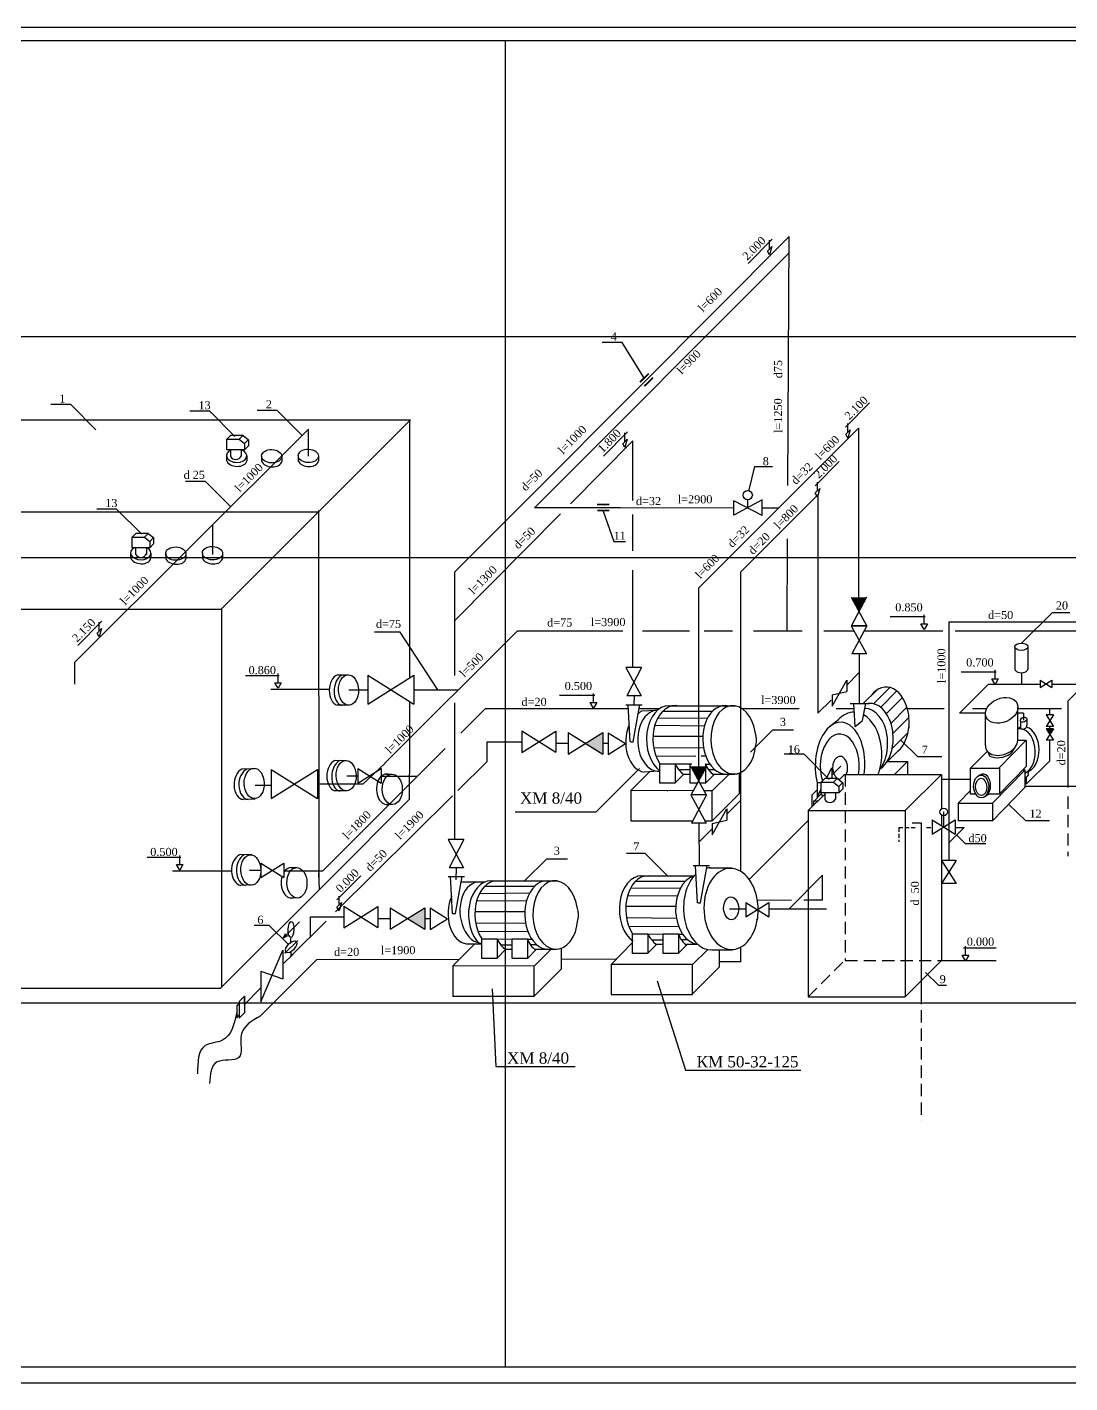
# Model space of a CAD drawing. Header units: millimetres. Extents: x 158645 to 1043550, y -60647 to 236438.
# Drawn here: x 494470 to 526783, y 86887 to 128887 of the extents above; entities that cross this region are included whole.
import ezdxf

# ---------------------------------------------------------------- set-up
doc = ezdxf.new("R2010")
doc.units = ezdxf.units.MM
doc.linetypes.add('DASHED', pattern=[19.05, 12.7, -6.35])
doc.layers.add('опорудование', color=7, linetype='Continuous')
doc.styles.add('CН', font='TIMES.TTF')
doc.dimstyles.new('СИС', dxfattribs={"dimscale": 0, "dimtxt": 100, "dimasz": 150, "dimexe": 100, "dimexo": 0.625, "dimgap": 100, "dimtad": 1, "dimdsep": 46, "dimtxsty": 'CН', "dimblk": 'OBLIQUE', "dimcen": 2.5, "dimclrd": 3, "dimclre": 3, "dimclrt": 7, "dimadec": 0, "dimazin": 0, "dimtm": 1e-09, "dimtfac": 1, "dimtmove": 0, "dimatfit": 3, "dimldrblk": 'NONE', "dimfxl": 0, "dimtolj": 1, "dimtzin": 0, "dimarcsym": 0})

# ---------------------------------------------------------------- blocks, each defined once
blk = doc.blocks.new('_None')
blk = doc.blocks.new('_Oblique')
at = {"color": 0, "lineweight": -2}
blk.add_line((-0.5, -0.5), (0.5, 0.5), dxfattribs=at)

msp = doc.modelspace()

# ---------------------------------------------------------------- hatches: boundary and pattern name
at = {"layer": 'опорудование', "ltscale": 80}
for color, points in [(7, [(513751.603, 118137.24), (513713.991, 118175.23), (513444.891, 117908.81), (513482.503, 117870.82)]), (7, [(513883.328, 118009.753), (513845.717, 118047.742), (513576.616, 117781.322), (513614.228, 117743.332)]), (7, [(512131.973, 114124.534), (512131.728, 114071.075), (512510.399, 114069.345), (512510.644, 114122.803)]), (7, [(512135.049, 113941.244), (512134.804, 113887.786), (512513.475, 113886.055), (512513.72, 113939.513)]), (7, [(520485.466, 111224.063), (520003.376, 111224.063), (520242.974, 110779.168)]), (40, [(526271.827, 107150.785), (526048.279, 107150.785), (526160.053, 106972.285)]), (7, [(511773.904, 106699.715), (512309.404, 106364.393), (512309.404, 107035.037)]), (7, [(515517.465, 105984.819), (515035.375, 105984.819), (515274.973, 105539.924)]), (7, [(506258.096, 101273.107), (506793.596, 100937.785), (506793.596, 101608.429)])]:
    msp.add_hatch(color=color, dxfattribs=at).paths.add_polyline_path(points)
h = msp.add_hatch(color=7, dxfattribs=at)
h.paths.add_polyline_path([(511918.295, 106790.13), (511773.904, 106699.715), (512309.404, 106364.393), (512309.404, 106790.13)])
h.paths.add_polyline_path([(512309.404, 106790.13), (512309.404, 107035.037), (511918.295, 106790.13)])
h = msp.add_hatch(color=7, dxfattribs=at)
h.paths.add_polyline_path([(506402.487, 101363.522), (506258.096, 101273.107), (506793.596, 100937.785), (506793.596, 101363.522)])
h.paths.add_polyline_path([(506793.596, 101363.522), (506793.596, 101608.429), (506402.487, 101363.522)])

# ---------------------------------------------------------------- linework, layer by layer
at = {"layer": 'Defpoints', "color": 2}
msp.add_line((509289.262, 87387.163), (509289.262, 128461.57), dxfattribs=at)
msp.add_line((509289.262, 87387.163), (509289.262, 128461.57), dxfattribs=at)
at = {"layer": 'опорудование'}
for p, q in [((478839.262, 128887.163), (566689.262, 128887.163)), ((566189.262, 128461.57), (480839.262, 128461.57)), ((480839.262, 87387.163), (566189.262, 87387.163)), ((478839.262, 86887.163), (566689.262, 86887.163))]:
    msp.add_line(p, q, dxfattribs=at)
at = {"layer": 'опорудование', "color": 1, "ltscale": 80}
for p, q in [((513470.066, 117762.405), (518083.437, 122398.952)), ((518044.502, 114686.741), (518083.437, 122398.952)), ((509905.858, 114193.499), (513491.825, 117785.017)), ((503187.978, 116436.583), (495943.123, 109199.209)), ((503187.978, 115590.822), (503187.978, 116436.583)), ((511311.875, 114121.124), (513244.017, 116069.137)), ((513244.017, 114222.995), (513244.017, 116069.137)), ((507728.21, 112012.48), (509905.858, 114193.499)), ((500223.215, 112554.105), (500223.215, 113474.881)), ((507734.728, 110514.596), (511002.081, 113808.786)), ((513244.017, 112664.128), (513244.017, 113787.788)), ((518021.799, 110189.899), (518036.158, 113033.988)), ((507728.21, 108799.431), (507728.21, 112012.48)), ((513244.017, 109041.424), (513244.017, 112064.808)), ((523032.594, 110462.155), (528806.666, 110462.155)), ((523032.594, 110462.155), (523032.594, 103075.1)), ((505554.371, 106082.56), (509663.422, 110186.524)), ((509663.422, 110186.524), (512934.514, 110186.524)), ((509666.39, 110186.524), (510053.32, 110186.524)), ((513543.181, 110187.85), (514991.512, 110187.85)), ((515454.867, 110180.849), (516325.383, 110180.849)), ((516976.422, 110187.85), (518483.466, 110187.85)), ((519161.927, 110187.85), (520088.822, 110187.85)), ((520405.897, 110187.85), (521180.682, 110187.85)), ((520763.181, 110187.85), (522556.475, 110187.85)), ((522290.226, 110186.524), (522845.628, 110186.524)), ((523224.385, 110186.524), (528453.479, 110186.524)), ((495943.123, 109199.209), (495943.123, 108536.954)), ((504436.488, 108358.434), (505027.051, 108358.434)), ((505739.945, 108358.434), (505742.157, 108358.434)), ((506455.051, 108358.434), (507836.77, 108358.434)), ((507728.21, 103737.675), (507728.21, 107949.62)), ((513276.123, 108170.026), (513271.274, 107896.276)), ((507906.748, 107017.81), (508671.369, 107781.616)), ((508671.369, 107781.616), (513102.65, 107781.616)), ((513438.08, 107781.616), (514075.497, 107781.616)), ((516588.487, 107781.616), (518393.292, 107781.616)), ((519545.514, 107781.616), (520100.778, 107781.616)), ((521745.141, 107781.616), (522886.676, 107781.616)), ((523768.058, 107781.616), (524207.173, 107781.616)), ((525172.661, 107781.616), (526525.19, 107781.616)), ((508725.488, 106136.887), (508725.488, 106750.246)), ((508725.488, 106750.246), (509798.263, 106750.246)), ((510852.228, 106699.715), (511240.793, 106699.715)), ((512309.404, 106699.715), (512480.116, 106699.715)), ((503627.807, 102743.43), (507426.998, 106538.571)), ((504888.223, 105440.995), (505562.684, 106089.411)), ((507818.135, 105238.504), (508725.488, 106136.887)), ((503489.491, 105440.995), (504888.223, 105440.995)), ((504724.731, 105683.848), (504376.622, 105683.848)), ((506560.957, 105672.096), (505433.612, 105671.302)), ((501536.304, 105398.962), (502037.169, 105398.962)), ((504026.559, 101484.417), (507651.847, 105073.861)), ((521892.852, 104238.613), (522178.636, 104238.613)), ((522178.636, 104238.613), (522178.636, 99004.914)), ((523510.014, 104089.619), (523044.834, 103624.917)), ((523243.368, 104089.619), (523510.014, 104089.619)), ((501711.37, 102756.258), (501363.261, 102756.258)), ((503627.807, 102743.43), (502420.251, 102743.713)), ((507760.315, 102854.336), (507755.466, 102469.668)), ((503248.856, 101323.638), (504282.455, 101323.638)), ((503248.856, 100716.95), (503248.856, 101323.638)), ((505336.421, 101273.107), (505724.985, 101273.107)), ((506793.596, 101273.107), (506964.308, 101273.107)), ((502635.554, 100094.192), (503734.84, 101192.862)), ((502395.256, 99854.349), (502714.509, 100173.273)), ((501211.377, 98608.902), (501712.414, 99126.833)), ((501045.505, 98701.659), (501211.377, 98867.359)), ((501045.505, 98701.659), (501045.505, 98187.909)), ((501211.377, 98608.902), (501211.377, 98868.323)), ((501211.377, 98867.359), (501211.377, 98353.609)), ((500965.143, 98559.379), (501045.505, 98639.658)), ((500965.143, 98559.379), (500965.807, 98195.502)), ((501043.887, 98186.293), (501211.377, 98353.609)), ((500965.807, 98195.502), (501045.504, 98275.117))]:
    msp.add_line(p, q, dxfattribs=at)
at = {"layer": 'опорудование', "color": 7, "ltscale": 80}
for p, q in [((516814.207, 121566.257), (517558.533, 122319.862)), ((517476.314, 122002.65), (517476.314, 122283.006)), ((517547.756, 122087.823), (517408.505, 121947.067)), ((517476.314, 121829.826), (517408.505, 121947.067)), ((517547.756, 122087.823), (517476.314, 121829.826)), ((519832.982, 116491.706), (520577.308, 117245.312)), ((491734.766, 116717.353), (506348.896, 116717.353)), ((500484.512, 110859.024), (506348.896, 116717.353)), ((506319.802, 116704.215), (506315.732, 108718.983)), ((512333.184, 115596.895), (513077.51, 116350.5)), ((519976.521, 116413.869), (519837.271, 116273.112)), ((519905.079, 116328.696), (519905.079, 116609.052)), ((519976.521, 116413.869), (519905.079, 116155.872)), ((500662.152, 116119.227), (500785.417, 116242.873)), ((500782.715, 116240.174), (500785.417, 116242.873)), ((501043.188, 116119.227), (501167.206, 116242.873)), ((501043.188, 116119.227), (501209.135, 115986.345)), ((501165.437, 116237.949), (501329.697, 116106.417)), ((501208.811, 115988.268), (501328.245, 116107.579)), ((513066.732, 116118.461), (512927.482, 115977.705)), ((512995.291, 115860.464), (512927.482, 115977.705)), ((512995.291, 116033.288), (512995.291, 116313.644)), ((513066.732, 116118.461), (512995.291, 115860.464)), ((519905.079, 116155.872), (519837.271, 116273.112)), ((500648.966, 115619.213), (500648.966, 115461.049)), ((500771.991, 115791.371), (500771.991, 115589.162)), ((501105.211, 115791.371), (501105.211, 115592.264)), ((501208.886, 115791.006), (501329.697, 115914.652)), ((501276.861, 115601.941), (501277.581, 115452.157)), ((501734.82, 115601.284), (501734.82, 115443.12)), ((502362.714, 115584.012), (502363.435, 115434.228)), ((502871.37, 115613.689), (502871.37, 115455.525)), ((503499.265, 115596.417), (503499.985, 115446.633)), ((518888.475, 114676.634), (519632.801, 115430.239)), ((518960.572, 114513.624), (518960.572, 114793.979)), ((516799.56, 113996.688), (516799.56, 114245.754)), ((519032.014, 114598.797), (518892.764, 114458.04)), ((518960.572, 114340.799), (518892.764, 114458.04)), ((519032.014, 114598.797), (518960.572, 114340.799)), ((488883.829, 113872.644), (503516.919, 113872.644)), ((503499.143, 113909.3), (503508.644, 102422.977)), ((517243.634, 114239.361), (516369.117, 113765.354)), ((516369.117, 113765.354), (516369.117, 114214.041)), ((517243.634, 113757.271), (516369.117, 114214.041)), ((517243.634, 113757.271), (517243.634, 114239.361)), ((497721.854, 113085.721), (497845.118, 113209.367)), ((497842.416, 113206.668), (497845.118, 113209.367)), ((498102.889, 113085.721), (498226.907, 113209.367)), ((498102.889, 113085.721), (498268.836, 112952.839)), ((498225.138, 113204.443), (498389.399, 113072.911)), ((498268.512, 112954.762), (498387.946, 113074.073)), ((497678.537, 112603.206), (497678.537, 112445.042)), ((497831.692, 112757.865), (497831.692, 112554.702)), ((498164.912, 112757.865), (498164.912, 112548.103)), ((498268.587, 112757.5), (498389.399, 112881.146)), ((498306.431, 112585.935), (498307.152, 112436.15)), ((498764.391, 112585.277), (498764.391, 112427.113)), ((499392.285, 112568.006), (499393.006, 112418.221)), ((499900.941, 112597.682), (499900.941, 112439.518)), ((500528.835, 112580.411), (500529.556, 112430.627)), ((520485.466, 111224.063), (520000.468, 110334.247)), ((520003.376, 111224.063), (520486.877, 110326.28)), ((485858.381, 110859.024), (500491.471, 110859.024)), ((496044.926, 109734.138), (496789.252, 110487.743)), ((500491.471, 110859.024), (500491.471, 99135.182)), ((521214.968, 110626.183), (522302.489, 110626.183)), ((522266.044, 110403.429), (522266.044, 110683.785)), ((496778.475, 110255.704), (496639.224, 110114.947)), ((496707.033, 109997.707), (496639.224, 110114.947)), ((496707.033, 110170.531), (496707.033, 110450.887)), ((496778.475, 110255.704), (496707.033, 109997.707)), ((520486.877, 110342.89), (520004.787, 110342.89)), ((520004.787, 110342.89), (520478.793, 109468.374)), ((520486.877, 110326.28), (520004.787, 110326.28)), ((520486.877, 110342.89), (520030.106, 109468.374)), ((522266.044, 110230.605), (522166.087, 110403.429)), ((522166.087, 110403.429), (522366.001, 110403.429)), ((522366.001, 110403.429), (522266.044, 110230.605)), ((525074.825, 109693.018), (525074.825, 109000.426)), ((525484.725, 109693.018), (525484.725, 109000.426)), ((520478.793, 109468.374), (520030.106, 109468.374)), ((501241.332, 108801.737), (502281.023, 108801.737)), ((502244.578, 108578.983), (502244.578, 108859.338)), ((504432.367, 108814.481), (504069.523, 108816.174)), ((505027.051, 108806.223), (505027.051, 107912.03)), ((505027.051, 108806.223), (506455.051, 107912.03)), ((505027.051, 107912.03), (506455.051, 108806.223)), ((506455.051, 108806.223), (506455.051, 107912.03)), ((513026.46, 109044.542), (513500.467, 108170.026)), ((513508.55, 109044.542), (513026.46, 109044.542)), ((513508.55, 109044.542), (513051.78, 108170.026)), ((523413.419, 108918.047), (524500.941, 108918.047)), ((524464.496, 108695.293), (524464.496, 108975.649)), ((525279.775, 108887.358), (525279.775, 108534.087)), ((503831.491, 108366.675), (502020.355, 108366.675)), ((502244.578, 108406.158), (502144.621, 108578.983)), ((502144.621, 108578.983), (502344.534, 108578.983)), ((502344.534, 108578.983), (502244.578, 108406.158)), ((519416.808, 107854.312), (519872.25, 108660.099)), ((519872.25, 108660.099), (519872.25, 108309.349)), ((520696.074, 107923.671), (521203.09, 108430.05)), ((524364.539, 108695.293), (524564.452, 108695.293)), ((524464.496, 108522.469), (524364.539, 108695.293)), ((524564.452, 108695.293), (524464.496, 108522.469)), ((506315.365, 107999.5), (506314.485, 106274.164)), ((510970.876, 108188.765), (512058.397, 108188.765)), ((511921.995, 107966.011), (512121.909, 107966.011)), ((512021.952, 107793.187), (511921.995, 107966.011)), ((512021.952, 107966.011), (512021.952, 108246.367)), ((512121.909, 107966.011), (512021.952, 107793.187)), ((513500.467, 108170.026), (513051.78, 108170.026)), ((519416.808, 108205.061), (519872.25, 108309.349)), ((519416.808, 108205.061), (519416.808, 107854.312)), ((520379.566, 107932.625), (520797.019, 108349.553)), ((520920.754, 107819.553), (521419.615, 108324.334)), ((521093.422, 107608.682), (521598.037, 108115.163)), ((504457.056, 107882.489), (504079.101, 107882.489)), ((513018.596, 107896.276), (513523.951, 107896.276)), ((513161.132, 106744.222), (513096.343, 107893.507)), ((513250.205, 106748.19), (513459.161, 107897.577)), ((513472.067, 107671.148), (513407.567, 107613.873)), ((513984.734, 107720.3), (513510.974, 107693.953)), ((514170.366, 107699.824), (515715.042, 107699.873)), ((514361.1, 107863.969), (516429.375, 107863.969)), ((519973.06, 107932.625), (520559.293, 107932.625)), ((520132.5, 107218.922), (520092.422, 107929.856)), ((520360.019, 107410.15), (520455.24, 107932.625)), ((521234.135, 107314.772), (521734.341, 107817.992)), ((524166.68, 106632.627), (524166.592, 107621.747)), ((525173.701, 106795.226), (525174.885, 107817.979)), ((513921.987, 107258.424), (515462.704, 107244.869)), ((514009.978, 107478.438), (515560.909, 107490.297)), ((519377.981, 107246.994), (519617.891, 107437.053)), ((520132.5, 107218.922), (520360.019, 107410.15)), ((521291.678, 107001.68), (521793.767, 107503.224)), ((525251.565, 107388.893), (525247.282, 107202.813)), ((525448.409, 107441.783), (525444.626, 107262.242)), ((509798.263, 107086.087), (510852.228, 106426.109)), ((509798.263, 107086.087), (509798.263, 106415.442)), ((509798.263, 106415.442), (510852.228, 107075.421)), ((510852.228, 107075.421), (510852.228, 106426.109)), ((511238.404, 106364.393), (512309.404, 107035.037)), ((511238.404, 107035.037), (512309.404, 106364.393)), ((511238.404, 107035.037), (511238.404, 106364.393)), ((512309.404, 107035.037), (512309.404, 106364.393)), ((512480.116, 107025.737), (512480.116, 106355.092)), ((512480.116, 107025.737), (513015.616, 106690.414)), ((512480.116, 106355.092), (513015.616, 106690.414)), ((513164.506, 106748.19), (513250.205, 106748.19)), ((513865.002, 106921.209), (515407.541, 106921.209)), ((521253.316, 106516.062), (521768.843, 107035.761)), ((525432.319, 106795.122), (524582.815, 105930.491)), ((506314.223, 106552.489), (506313.815, 104959.22)), ((513884.582, 106569.455), (515431.675, 106555.232)), ((513956.48, 106300.338), (515195.088, 106307.399)), ((515353.419, 106308.302), (515497.834, 106309.125)), ((521089.01, 106092.058), (521465.156, 106466.758)), ((524227.829, 106452.688), (523704.557, 105930.491)), ((524227.829, 106452.688), (524290.76, 106311.918)), ((525087.286, 106587.124), (524950.649, 106384.237)), ((501514.155, 105911.216), (501119.165, 105898.042)), ((502037.169, 104993.898), (503465.169, 105888.091)), ((502037.169, 105888.091), (503465.169, 104993.898)), ((502037.169, 105888.091), (502037.169, 104993.898)), ((503465.169, 105888.091), (503465.169, 104993.898)), ((504359.426, 106161.283), (503996.582, 106162.976)), ((504723.391, 105468.032), (505437.391, 105915.129)), ((504723.391, 105915.129), (505437.391, 105468.032)), ((504723.391, 105915.129), (504723.391, 105468.032)), ((505437.391, 105915.129), (505437.391, 105468.032)), ((514549.472, 106065.39), (515019.357, 106061.835)), ((514662.058, 105884.055), (515019.357, 105886.563)), ((515517.465, 105984.819), (515032.468, 105095.003)), ((515035.375, 105984.819), (515518.876, 105087.036)), ((515495.866, 106058.23), (515625.448, 106057.25)), ((515580.894, 105890.506), (515770.424, 105891.837)), ((519241.783, 105617.125), (519403.772, 105938.977)), ((519403.772, 105938.977), (519404, 105617.125)), ((520882.087, 105885.93), (520895.428, 105899.22)), ((521350.495, 105734.35), (521754.837, 106138.322)), ((525390.584, 105873.411), (524381.859, 104844.701)), ((525432.319, 105977.651), (524582.815, 105113.02)), ((505594.24, 105746.817), (505778.569, 105746.898)), ((513178.65, 105234.68), (513747.018, 105802.243)), ((514037.595, 105836.647), (513589.056, 105809.537)), ((513747.018, 105802.243), (513764.969, 105820.169)), ((514542.136, 105464.276), (514824.839, 105746.686)), ((514799.06, 105746.653), (515019.357, 105746.935)), ((515489.947, 105464.276), (515773.866, 105747.901)), ((515698.871, 105226.107), (516240.844, 105767.521)), ((515706.441, 105747.815), (516386.149, 105748.685)), ((516541.691, 105140.726), (516541.691, 105778.773)), ((518946.813, 105482.558), (519077.333, 105484.607)), ((518946.813, 105482.558), (518948.648, 105034.701)), ((519077.333, 105493.479), (519200.598, 105617.125)), ((519197.896, 105614.425), (519200.598, 105617.125)), ((519458.369, 105493.479), (519582.386, 105617.125)), ((519458.369, 105493.479), (519624.315, 105360.597)), ((519580.617, 105612.2), (519744.878, 105480.668)), ((519623.991, 105362.52), (519743.426, 105481.831)), ((519631.47, 105571.48), (519795.109, 105734.35)), ((519795.109, 105734.35), (522803.211, 105734.35)), ((521676.48, 104614.123), (522803.211, 105735.563)), ((522803.211, 105734.35), (522803.211, 104671.637)), ((525494.293, 105825.488), (525492.995, 105763.883)), ((504384.115, 105229.291), (504006.16, 105229.291)), ((514303.721, 105226.107), (514308.861, 105231.242)), ((515518.876, 105103.568), (515036.786, 105103.568)), ((515036.786, 105103.568), (515510.792, 104229.051)), ((515518.876, 105103.568), (515062.105, 104229.051)), ((515698.888, 104298.794), (516541.691, 105140.726)), ((518675.721, 104620.22), (519187.171, 105129.268)), ((518834.01, 104885.701), (519080.175, 105131.64)), ((518948.648, 105034.701), (519077.333, 105290.382)), ((519187.171, 105165.622), (519187.171, 104963.414)), ((519520.391, 105165.622), (519520.391, 104966.516)), ((519624.066, 105165.258), (519744.878, 105288.904)), ((525390.584, 105331.116), (524381.859, 104303.332)), ((501540.585, 104969.389), (501149.287, 104955.834)), ((503826.535, 102474.508), (506313.815, 104959.22)), ((505799.326, 104804.99), (505620.671, 104804.99)), ((515698.669, 103865.849), (516154.111, 104671.636)), ((516154.111, 104671.636), (516154.111, 104320.886)), ((518675.721, 104620.22), (518675.721, 98848.339)), ((518675.721, 104619.545), (521675.721, 104619.545)), ((521675.721, 104619.545), (521675.721, 98848.339)), ((523322.24, 104843.723), (523322.24, 104298.23)), ((515510.792, 104229.051), (515062.105, 104229.051)), ((515698.669, 104216.598), (516154.111, 104320.886)), ((515698.669, 104216.598), (515698.669, 103865.849)), ((522803.211, 104482.758), (522803.211, 104152.832)), ((522873.025, 104109.116), (522873.025, 104577.197)), ((524381.859, 104298.23), (523322.24, 104298.23)), ((522803.211, 104065.4), (522803.211, 99970.534)), ((507522.168, 103721.376), (507996.174, 102846.859)), ((508004.257, 103721.376), (507522.168, 103721.376)), ((508004.257, 103721.376), (507547.487, 102846.859)), ((498194.419, 103169.983), (499234.11, 103169.983)), ((499097.708, 102947.229), (499297.622, 102947.229)), ((499197.665, 102774.404), (499097.708, 102947.229)), ((499197.665, 102947.229), (499197.665, 103227.585)), ((499297.622, 102947.229), (499197.665, 102774.404)), ((501437.982, 103254.664), (501042.992, 103241.491)), ((501710.03, 102987.539), (502424.03, 102540.442)), ((501710.03, 102540.442), (502424.03, 102987.539)), ((501710.03, 102987.539), (501710.03, 102540.442)), ((502424.03, 102987.539), (502424.03, 102540.442)), ((515105.47, 102910.965), (515610.825, 102910.965)), ((515248.006, 101758.911), (515183.217, 102908.196)), ((515337.079, 101762.879), (515546.036, 102912.266)), ((500784.578, 102734.921), (498973.442, 102734.921)), ((502640.074, 102848.625), (502824.402, 102848.706)), ((503499.143, 102679.517), (503518.144, 102166.437)), ((504067.886, 101846.521), (504812.212, 102600.126)), ((507514.303, 102573.11), (508019.658, 102573.11)), ((507996.174, 102846.859), (507547.487, 102846.859)), ((507656.839, 101421.056), (507592.05, 102570.34)), ((507745.912, 101425.024), (507954.869, 102574.411)), ((513518.217, 102593.719), (515137.523, 102593.719)), ((515616.18, 102841.169), (516296.973, 102840.331)), ((500458.966, 99110.417), (503826.535, 102474.508)), ((501464.412, 102312.837), (501073.114, 102299.282)), ((508648.344, 102396.832), (507916.452, 102396.832)), ((508494.171, 102051.83), (510045.102, 102063.689)), ((508654.558, 102273.216), (510199.235, 102273.265)), ((508845.292, 102437.361), (510913.567, 102437.361)), ((513167.096, 102208.188), (514718.027, 102220.047)), ((513327.483, 102429.574), (514872.16, 102429.623)), ((502851.819, 101917.505), (502627.549, 101903.95)), ((504211.424, 101768.684), (504072.174, 101627.927)), ((504139.983, 101683.511), (504139.983, 101963.866)), ((504211.424, 101768.684), (504139.983, 101510.686)), ((504282.455, 101659.479), (504282.455, 100988.834)), ((504282.455, 101659.479), (505336.421, 100999.501)), ((504282.455, 100988.834), (505336.421, 101648.813)), ((505336.421, 101648.813), (505336.421, 100999.501)), ((508406.179, 101831.816), (509946.896, 101818.261)), ((513022.12, 101650.959), (514564.659, 101650.959)), ((513079.105, 101988.174), (514619.822, 101974.62)), ((515251.381, 101762.879), (515337.079, 101762.879)), ((516736.561, 101768.62), (517450.561, 101321.523)), ((516736.561, 101321.523), (517450.561, 101768.62)), ((516736.561, 101768.62), (516736.561, 101321.523)), ((517450.561, 101768.62), (517450.561, 101321.523)), ((504139.983, 101510.686), (504072.174, 101627.927)), ((505722.596, 101608.429), (505722.596, 100937.785)), ((505722.596, 101608.429), (506793.596, 100937.785)), ((505722.596, 100937.785), (506793.596, 101608.429)), ((506793.596, 101608.429), (506793.596, 100937.785)), ((506964.308, 101599.129), (507499.808, 101263.806)), ((506964.308, 101599.129), (506964.308, 100928.484)), ((506964.308, 100928.484), (507499.808, 101263.806)), ((507660.214, 101425.024), (507745.912, 101425.024)), ((508349.194, 101494.601), (509891.733, 101494.601)), ((513041.699, 101299.205), (514588.793, 101284.982)), ((508368.774, 101142.847), (509915.867, 101128.624)), ((508440.672, 100873.73), (509982.026, 100882.517)), ((513113.598, 101030.088), (514654.951, 101038.876)), ((507662.842, 99808.072), (508342.102, 100486.371)), ((508084.763, 100486.371), (508533.302, 100486.371)), ((508231.21, 100375.635), (508249.161, 100393.561)), ((509033.664, 100638.782), (509503.549, 100635.227)), ((509146.25, 100457.447), (509503.549, 100459.955)), ((509980.059, 100631.622), (510109.64, 100630.642)), ((510065.086, 100463.898), (510254.616, 100465.229)), ((512567.438, 99851.791), (513218.748, 100523.717)), ((513699.253, 100194.026), (513981.956, 100476.437)), ((513706.59, 100795.14), (514176.475, 100791.585)), ((513819.176, 100613.805), (514176.475, 100616.314)), ((513956.177, 100476.404), (514176.475, 100476.686)), ((514647.065, 100194.026), (514930.984, 100477.652)), ((514652.984, 100787.98), (514782.566, 100787)), ((514738.012, 100620.256), (514927.542, 100621.587)), ((514863.559, 100477.565), (515238.221, 100478.045)), ((523548.977, 100137.58), (523548.977, 100417.935)), ((501712.414, 98687.477), (502395.256, 100294.573)), ((502395.256, 100294.573), (502395.256, 99400.38)), ((509026.328, 100037.668), (509309.031, 100320.078)), ((509283.252, 100320.045), (509503.549, 100320.327)), ((509974.139, 100037.668), (510258.058, 100321.293)), ((510183.063, 99799.499), (510725.036, 100340.913)), ((510190.633, 100321.207), (510870.341, 100322.077)), ((511025.883, 99714.119), (511025.883, 100352.165)), ((515087.659, 99843.217), (515548.326, 100303.408)), ((515687.542, 100298.237), (516318.518, 100298.237)), ((515930.302, 99774.608), (515924.738, 100298.737)), ((521675.721, 98848.339), (522803.211, 99970.534)), ((522803.211, 99970.534), (524500.322, 99970.534)), ((523449.02, 100137.58), (523648.934, 100137.58)), ((523548.977, 99964.755), (523449.02, 100137.58)), ((523483.609, 100360.334), (524495.726, 100362.964)), ((523648.934, 100137.58), (523548.977, 99964.755)), ((501712.414, 99643.201), (502395.256, 99400.38)), ((501712.414, 99643.201), (501712.414, 98687.477)), ((508787.913, 99799.499), (508793.054, 99804.634)), ((510183.08, 98872.186), (511025.883, 99714.119)), ((513692.509, 99843.217), (513697.65, 99848.353)), ((515082.912, 98928.419), (515930.302, 99774.608)), ((501705.76, 99120.187), (501712.414, 99126.835)), ((502037.405, 99451.49), (502047.553, 99461.627)), ((485844.835, 99110.417), (500458.966, 99110.417)), ((518675.721, 98848.339), (521675.721, 98848.339))]:
    msp.add_line(p, q, dxfattribs=at)
at = {"layer": 'опорудование', "color": 5, "ltscale": 80}
for p, q in [((510193.806, 113993.085), (518077.214, 121884.046)), ((515287.986, 111515.716), (520227.417, 116462.793)), ((520227.417, 116462.793), (520227.417, 111219.891)), ((516588.487, 112008.331), (518970.635, 114394.167)), ((518970.635, 114394.167), (518970.635, 107629.885)), ((512860.4, 113990.311), (510193.806, 113993.085)), ((516369.117, 113989.962), (512859.548, 113991.751)), ((516798.55, 113989.743), (516783.117, 113989.751)), ((517757.701, 113989.254), (517243.634, 113989.516)), ((516588.487, 102731.045), (516588.487, 112008.331)), ((515287.986, 105976.874), (515287.986, 111515.716)), ((520254.45, 109468.374), (520252.728, 107932.625)), ((519858.322, 108495.081), (520252.146, 108889.483)), ((518970.635, 107629.885), (519381.761, 108041.613)), ((519403.932, 105712.35), (519681.625, 105990.472)), ((518792.078, 105099.549), (518947.743, 105255.455)), ((518792.078, 104736.031), (518792.078, 105099.549)), ((516154.298, 104503.431), (516588.487, 104940.254)), ((515306.503, 102917.303), (515298.176, 104229.051)), ((516848.415, 102481.444), (518674.604, 104310.01)), ((515298.176, 103650.068), (515692.001, 104044.469)), ((518070.993, 101565.337), (519115.724, 102611.428)), ((519115.724, 101838.713), (519115.724, 102611.428)), ((518161.499, 101839.438), (517100.021, 101831.55)), ((519115.724, 101838.713), (518533.935, 101839.155)), ((516736.561, 101559.734), (516236.654, 101558.861)), ((519240.375, 101559.622), (517450.561, 101560.981)), ((516588.487, 99930.053), (516588.487, 100388.881)), ((501694.326, 98249.511), (503439.906, 99994.112)), ((507856.872, 100001.827), (503439.906, 99994.112)), ((512726.205, 100010.333), (511025.883, 100007.363)), ((516588.487, 99930.053), (515928.646, 99930.554))]:
    msp.add_line(p, q, dxfattribs=at)
at = {"layer": 'опорудование', "color": 3, "ltscale": 80}
for p, q in [((490551.737, 119307.676), (562410.311, 119307.676)), ((483697.4, 112460.417), (555697.4, 112460.417)), ((522803.211, 105586.873), (523704.557, 105587.322)), ((525406.865, 105369.197), (527721.296, 105370.327)), ((483697.4, 98660.417), (555697.4, 98660.417))]:
    msp.add_line(p, q, dxfattribs=at)
at = {"layer": 'опорудование', "color": 30, "ltscale": 80}
for p, q in [((523358.679, 107634.796), (524258.895, 108534.087)), ((524258.895, 108534.087), (525862.188, 108534.087)), ((525862.188, 108428.657), (526219.188, 108652.206)), ((525862.188, 108652.206), (526219.188, 108428.657)), ((525862.188, 108652.206), (525862.188, 108428.657)), ((526030.556, 108534.087), (526050.82, 108534.087)), ((526219.188, 108652.206), (526219.188, 108428.657)), ((526243.978, 108534.087), (527252.111, 108534.087)), ((526720.422, 108000.99), (526992.247, 108273.534)), ((526720.422, 108000.99), (526720.422, 105332.427)), ((524166.876, 107634.796), (523358.679, 107634.796))]:
    msp.add_line(p, q, dxfattribs=at)
at = {"layer": 'опорудование', "color": 40, "ltscale": 80}
for p, q in [((525342.179, 107634.796), (525174.673, 107634.796)), ((525342.179, 107634.796), (525342.179, 107413.582)), ((526273.656, 107583.011), (526050.108, 107583.011)), ((526273.656, 107583.011), (526050.108, 107226.011)), ((526050.108, 107583.011), (526273.656, 107226.011)), ((526158.515, 107583.011), (526158.515, 107781.616)), ((526271.827, 107150.785), (526048.279, 106793.785)), ((526048.279, 107150.785), (526271.827, 106793.785)), ((526271.827, 107150.785), (526048.279, 107150.785)), ((526273.656, 107226.011), (526050.108, 107226.011)), ((526158.515, 107399.134), (526158.515, 107409.888)), ((526158.515, 106969.828), (526158.515, 107226.011)), ((526162.315, 107405.203), (526162.315, 107403.82)), ((526271.827, 106793.785), (526048.279, 106793.785)), ((526158.515, 106160.577), (526158.515, 106793.785)), ((526160.486, 106972.976), (526160.486, 106971.594)), ((525428.754, 105431.553), (526158.515, 106160.577)), ((525428.754, 105658.623), (525428.754, 105431.553))]:
    msp.add_line(p, q, dxfattribs=at)
at = {"layer": 'опорудование', "color": 7, "linetype": 'DASHED', "ltscale": 30}
for p, q in [((519822.061, 105745.758), (519822.061, 99973.877)), ((518671.576, 98848.339), (519799.067, 99970.534)), ((519822.061, 99973.877), (522822.061, 99973.877))]:
    msp.add_line(p, q, dxfattribs=at)
at = {"layer": 'опорудование', "color": 30, "linetype": 'DASHED', "ltscale": 30}
msp.add_line((526720.422, 105054.191), (526720.422, 103204.737), dxfattribs=at)
at = {"layer": 'опорудование', "color": 160, "ltscale": 80}
for p, q in [((522516.025, 104332.664), (522516.025, 103885.568)), ((522516.025, 104332.664), (523230.025, 103885.568)), ((522516.025, 103885.568), (523230.025, 104332.664)), ((523230.025, 104332.664), (523230.025, 103885.568)), ((522808.18, 103075.1), (523255.277, 102361.1)), ((523255.277, 103075.1), (522808.18, 102361.1)), ((523255.277, 103075.1), (522808.18, 103075.1)), ((523032.594, 102719.482), (523032.594, 102716.717)), ((523255.277, 102361.1), (522808.18, 102361.1))]:
    msp.add_line(p, q, dxfattribs=at)
at = {"layer": 'опорудование', "color": 1, "linetype": 'DASHED', "ltscale": 10}
for p, q in [((521482.164, 104089.619), (522045.467, 104089.619)), ((521482.164, 104089.619), (521482.164, 103646.469)), ((522341.83, 104089.619), (522512.584, 104089.619))]:
    msp.add_line(p, q, dxfattribs=at)
at = {"layer": 'опорудование', "color": 4, "ltscale": 80}
for p, q in [((502909.029, 101172.366), (502412.461, 100676.356)), ((502412.461, 100676.356), (502474.539, 100809.224)), ((502412.461, 100676.356), (502554.362, 100747.219)), ((502856.547, 100596.674), (502460.934, 100201.461)), ((502641.287, 100530.877), (502641.287, 100660.435)), ((502490.041, 100249.365), (502452.087, 100211.45)), ((502506.857, 100231.836), (502469.252, 100194.268)), ((502656.626, 100112.82), (502656.626, 100254.458))]:
    msp.add_line(p, q, dxfattribs=at)
at = {"layer": 'опорудование', "color": 211, "linetype": 'DASHED', "ltscale": 30}
msp.add_line((522178.636, 99004.914), (522178.636, 95000.03), dxfattribs=at)
at = {"layer": 'опорудование', "color": 7, "ltscale": 80}
for points in [[(501209.135, 115988.592), (501209.135, 115791.371), (500662.152, 115791.371), (500662.152, 116119.227), (501043.188, 116119.227)], [(500782.715, 116240.163), (500782.715, 116242.873), (501167.206, 116242.873)], [(501329.697, 116106.417), (501329.697, 115915.016)], [(498268.836, 112955.086), (498268.836, 112757.865), (497721.854, 112757.865), (497721.854, 113085.721), (498102.889, 113085.721)], [(497842.416, 113206.657), (497842.416, 113209.367), (498226.907, 113209.367)], [(498389.399, 113072.911), (498389.399, 112881.51)], [(525173.692, 106795.122), (525432.319, 106795.122), (525432.319, 105977.651)], [(515238.487, 105464.276), (515019.357, 105464.276), (515019.357, 106068.995), (515065.144, 106068.995)], [(515479.373, 106068.995), (515495.866, 106068.995), (515495.866, 105464.276), (515327.755, 105464.276)], [(521135.431, 106138.301), (521754.8, 106138.301), (521754.8, 105734.35)], [(523866.84, 105124.092), (523704.557, 105124.092), (523704.557, 105930.491), (524598.275, 105930.491), (524598.275, 105124.092), (524247.629, 105124.092)], [(525334.097, 105877.679), (525390.584, 105877.679), (525390.584, 105331.116)], [(519624.315, 105362.843), (519624.315, 105165.622), (519077.333, 105165.622), (519077.333, 105493.479), (519458.369, 105493.479)], [(519197.896, 105614.414), (519197.896, 105617.125), (519582.386, 105617.125)], [(519744.878, 105480.668), (519744.878, 105289.268)], [(515115.49, 105228.788), (513178.65, 105234.68), (513181.581, 104298.794), (515099.071, 104299.825)], [(515698.356, 105227.015), (515455.955, 105227.753)], [(515457.886, 104298.794), (515698.356, 104298.794), (515698.356, 105227.015)], [(523704.557, 105233.615), (523322.24, 104843.723), (524381.859, 104844.794), (524381.859, 104298.23)], [(523947.006, 105124.092), (523946.924, 105124.092)], [(518847.76, 104791.45), (518847.76, 104913.234), (518970.118, 104913.234)], [(510182.548, 99800.407), (507662.842, 99808.072), (507665.773, 98872.186), (510182.548, 98872.186), (510182.548, 99800.407)], [(515087.144, 99844.126), (512567.438, 99851.791), (512570.369, 98915.904), (515087.144, 98915.904), (515087.144, 99844.126)]]:
    msp.add_lwpolyline(points, dxfattribs=at)
for points in [[(514072.963, 106068.995), (514549.472, 106068.995), (514549.472, 105464.276), (514072.963, 105464.276)], [(508557.155, 100642.387), (509033.664, 100642.387), (509033.664, 100037.668), (508557.155, 100037.668)], [(509503.549, 100642.387), (509980.059, 100642.387), (509980.059, 100037.668), (509503.549, 100037.668)], [(513230.08, 100798.745), (513706.59, 100798.745), (513706.59, 100194.026), (513230.08, 100194.026)], [(514176.475, 100798.745), (514652.984, 100798.745), (514652.984, 100194.026), (514176.475, 100194.026)]]:
    msp.add_lwpolyline(points, close=True, dxfattribs=at)
for centre, radius in [((516799.56, 114389.756), 144.001), ((522873.025, 104577.197), 117.443)]:
    msp.add_circle(centre, radius, dxfattribs=at)
for centre, radius, start, end in [((500937.758, 115681.265), 189.635, 209.0572633, 332.0095066), ((497997.459, 112647.759), 189.635, 208.4321284, 335.1438123), ((515101.905, 107198.668), 6698.789, 359.7430786, 3.4443863), ((516415.04, 106813.151), 656.738, 345.447038, 17.8769307), ((516908.086, 106644.736), 4227.52, 359.1486897, 3.9853983), ((517076.444, 106800.909), 4227.52, 359.1486897, 3.9853983), ((519070.202, 106367.469), 1884.367, 345.7594771, 7.9825245), ((519352.938, 105055.517), 189.635, 209.0572633, 332.0095066), ((515224.961, 101540.084), 1898.329, 350.6543896, 7.9628772), ((510899.232, 101386.543), 656.738, 345.447038, 17.8769307)]:
    msp.add_arc(centre, radius, start, end, dxfattribs=at)
for centre, major_axis, ratio, start_param, end_param in [((500962.914, 115610.577), (313.947, -8.636), 0.660333062, 2.125301059, 7.382740597), ((500959.947, 115497.95), (-319.864, 30.76), 0.678336603, 0.310025522, 3.071907552), ((502045.8, 115480.021), (-319.864, 30.76), 0.678336603, 0.310025522, 3.071907552), ((503182.351, 115492.426), (-319.864, 30.76), 0.678336603, 0.310025522, 3.071907552), ((497992.484, 112594.57), (313.947, -8.636), 0.660333062, 2.277292068, 7.230749587), ((497989.517, 112481.944), (-319.864, 30.76), 0.678336603, 0.310025522, 3.071907552), ((499075.371, 112464.015), (-319.864, 30.76), 0.678336603, 0.310025522, 3.071907552), ((500211.921, 112476.42), (-319.864, 30.76), 0.678336603, 0.310025522, 3.071907552), ((504158.19, 108353.497), (19.427, 481.617), 0.678336603, 0.310025522, 2.956914263), ((504308.802, 108353.497), (45.666, 487.993), 0.663155354, 0.391171969, 3.007162211), ((525279.775, 109000.426), (-204.95, 0), 0.551685139, 6.179847228, 9.52811604), ((521102.215, 107384.967), (-29.734, 1059.555), 0.660333062, -1.404774753, 0.708046134), ((520607.362, 106878.569), (-29.734, 1059.555), 0.660333062, -1.404774753, 0.180568143), ((514011.164, 106778.474), (26.431, -941.827), 0.660333062, 3.119631326, 6.364793731), ((513673.312, 106768.599), (38.855, 963.235), 0.678336603, 0.310025522, 0.370177347), ((514364.892, 106804.414), (-29.734, 1059.555), 0.660333062, -0.037057759, 2.692939455), ((514562.89, 106808.24), (-29.734, 1059.555), 0.660333062, -0.197239482, 2.324274241), ((516107.517, 106808.24), (-29.734, 1059.555), 0.660333062, -0.197239482, 3.301774377), ((516356.415, 106808.24), (-29.734, 1059.555), 0.660333062, -1.404774753, 4.560916463), ((520114.16, 106395.793), (-35.681, 1271.466), 0.660333062, -0.034215956, 0.620087421), ((520114.16, 106395.793), (-35.681, 1271.466), 0.660333062, -1.404774753, -0.379330847), ((520439.005, 106722.395), (-29.734, 1059.555), 0.660333062, -1.404774753, -0.026481635), ((513673.312, 106768.599), (38.855, 963.235), 0.678336603, 1.036352218, 3.071907552), ((519661.752, 106027.277), (-31.68, -1327.136), 0.579010898, 1.362085502, 5.149043282), ((521102.215, 107384.967), (-31.962, 1057.401), 0.661479982, 3.64085477, 4.559185104), ((525242.611, 106448.071), (19.823, -706.37), 0.660333062, 6.563227554, 9.529560839), ((525360.962, 106507.192), (19.823, -706.37), 0.660333062, 9.627832633, 9.79403964), ((525348.096, 107221.095), (-96.531, -41.148), 0.707859553, 5.972412019, 9.424777961), ((525360.962, 106507.192), (19.823, -706.37), 0.660333062, 6.446196869, 9.219462127), ((519651.351, 105998.799), (0, 990.138), 0.607861323, 4.442024833, 8.340726244), ((520607.362, 106878.569), (-29.734, 1059.555), 0.660333062, 3.541067504, 4.560916463), ((524670.739, 106723.657), (-482.654, -205.739), 0.707859553, 5.97143612, 9.198501072), ((519663.66, 105942.957), (9.911, -353.185), 0.660333062, 0.920534899, 6.185961315), ((520439.005, 106722.395), (-29.734, 1059.555), 0.660333062, 3.784169708, 4.560916463), ((524651.253, 106648.569), (503.568, 181.645), 0.700850613, 3.703847431, 5.079102818), ((501207.831, 105435.365), (19.427, 481.617), 0.678336603, 0.310025522, 3.071907552), ((501358.443, 105435.365), (19.427, 481.617), 0.678336603, 0.310025522, 3.071907552), ((504085.249, 105700.298), (19.427, 481.617), 0.678336603, 0.310025522, 2.956914263), ((504235.861, 105700.298), (45.666, 487.993), 0.663155354, 0.391171969, 3.007162211), ((515105.08, 106688.491), (-29.734, 1059.555), 0.660333062, 2.176623908, 2.670092388), ((516053.039, 106655.832), (-29.734, 1059.555), 0.660333062, 2.139137237, 2.640525647), ((520114.16, 106395.793), (-35.681, 1271.466), 0.660333062, 4.146855817, 4.296720231), ((505607.456, 105275.904), (13.215, -470.913), 0.660333062, 2.831879506, 6.365569565), ((524093.043, 105394.301), (9.911, -353.185), 0.660333062, 6.446196869, 9.857539194), ((525396.464, 105722.735), (-96.531, -41.148), 0.707859553, 7.502575338, 9.424777961), ((519661.752, 106027.277), (-31.68, -1327.136), 0.579010898, 5.383297355, 5.541098237), ((524093.043, 105394.301), (9.911, -353.185), 0.660333062, 5.56479609, 5.565958606), ((501131.658, 102778.813), (19.427, 481.617), 0.678336603, 0.310025522, 3.071907552), ((501282.27, 102778.813), (19.427, 481.617), 0.678336603, 0.310025522, 3.071907552), ((502653.289, 102377.712), (13.215, -470.913), 0.660333062, 4.260147172, 6.555840695), ((502653.289, 102377.712), (13.215, -470.913), 0.660333062, 3.105114265, 3.927143993), ((509047.082, 101381.632), (-29.734, 1059.555), 0.660333062, -0.197239482, 2.324274241), ((510591.709, 101381.632), (-29.734, 1059.555), 0.660333062, -0.197239482, 3.301774377), ((510840.607, 101381.632), (-29.734, 1059.555), 0.660333062, -1.404774753, 4.560916463), ((513522.01, 101534.164), (-29.734, 1059.555), 0.660333062, -0.037057759, 2.692939455), ((513720.008, 101537.99), (-29.734, 1059.555), 0.660333062, -0.197239482, 2.324274241), ((515264.635, 101537.99), (-29.734, 1059.555), 0.660333062, 0.155078276, 3.057417046), ((515651.861, 101569.703), (-35.681, 1271.466), 0.660333062, 0.528834786, 3.155015725), ((516282.836, 101569.703), (-32.298, 1257.31), 0.667799967, -1.401291688, 4.469577778), ((515651.861, 101569.703), (-35.681, 1271.466), 0.660333062, -0.038684754, 0.101256709), ((508506.872, 101455.307), (-73.871, 941.74), 0.659004338, -0.098043176, 3.129715731), ((508849.084, 101377.806), (-32.436, 1059.567), 0.659915618, -0.040937614, 2.557589195), ((508169.019, 101445.432), (38.855, 963.235), 0.678336603, 1.036352218, 3.071907552), ((509589.272, 101261.883), (-29.734, 1059.555), 0.660333062, 2.176623908, 2.670092388), ((510537.231, 101229.224), (-29.734, 1059.555), 0.660333062, 2.139137237, 2.640525647), ((514262.197, 101418.241), (-29.734, 1059.555), 0.660333062, 2.176623908, 2.670092388), ((515210.156, 101385.582), (-29.734, 1059.555), 0.660333062, 2.139137237, 2.640525647)]:
    msp.add_ellipse(centre, major_axis=major_axis, ratio=ratio, start_param=start_param, end_param=end_param, dxfattribs=at)
for centre, major_axis, ratio in [((502048.767, 115592.648), (313.947, -8.636), 0.660333062), ((503185.318, 115605.053), (313.947, -8.636), 0.660333062), ((499078.338, 112576.641), (313.947, -8.636), 0.660333062), ((500214.888, 112589.046), (313.947, -8.636), 0.660333062), ((525279.775, 109693.018), (-204.95, 0), 0.551685139), ((504429.873, 108349.753), (13.215, -470.913), 0.660333062), ((524670.739, 107720.048), (-482.654, -205.739), 0.707859553), ((525348.096, 107430.041), (-96.531, -41.148), 0.707859553), ((501508.485, 105456.94), (13.215, -470.913), 0.660333062), ((504356.932, 105696.555), (13.215, -470.913), 0.660333062), ((505786.11, 105275.904), (13.215, -470.913), 0.660333062), ((524033.867, 105364.741), (9.911, -353.185), 0.660333062), ((524033.839, 105350.857), (7.434, -264.889), 0.660333062), ((501402.688, 102772.284), (13.215, -470.913), 0.660333062), ((502831.944, 102377.712), (13.215, -470.913), 0.660333062), ((516286.718, 101589.449), (9.911, -353.185), 0.660333062)]:
    msp.add_ellipse(centre, major_axis=major_axis, ratio=ratio, dxfattribs=at)
at = {"layer": 'опорудование', "color": 4, "ltscale": 80}
msp.add_ellipse((502648.185, 100929.49), major_axis=(6.971, 248.308), ratio=0.358900844, dxfattribs=at)
at = {"layer": 'опорудование', "color": 4, "ltscale": 80, "extrusion": (0, 0, -1)}
msp.add_ellipse((502650.118, 100404.921), major_axis=(154.861, 161.9), ratio=0.466924727, start_param=3.219693108, end_param=6.328856141, dxfattribs=at)
at = {"layer": 'опорудование', "color": 4, "ltscale": 80}
msp.add_ellipse((502663.998, 100391.027), major_axis=(162.056, 154.697), ratio=0.466924727, start_param=3.205159255, end_param=6.328856141, dxfattribs=at)
at = {"layer": 'опорудование', "color": 1, "ltscale": 80}
msp.add_spline([(500965.475, 98377.44), (500524.832, 97502.319), (499986.635, 97334.281), (499751.14, 96460.465)], degree=3, dxfattribs=at)
at = {"layer": 'опорудование', "color": 5, "ltscale": 80}
msp.add_spline([(501694.326, 98249.511), (501105.701, 97661.216), (501029.388, 96964.577), (500356.622, 96830.147), (500121.165, 96157.997)], degree=3, dxfattribs=at)

# ---------------------------------------------------------------- texts
at = {"layer": 'опорудование', "color": 7, "ltscale": 80, "style": 'CН'}
for s, rotation, p in [('2.000', 45.3549343, (516786.021, 121647.682)), ('l=600', 45.3549343, (515412.457, 120039.394)), ('l=900', 45.3549343, (514750.031, 118111.951)), ('d75', 90.4199129, (517868.811, 118009.809)), ('l=1250', 90.4199129, (517868.811, 116316.274)), ('2.100', 45.3549343, (519949.816, 116703.512)), ('l=1000', 45.3549343, (511074.693, 115639.879)), ('1.800', 45.3549343, (512304.998, 115678.32)), ('l=600', 45.3549343, (519045.76, 115457.188)), ('2.000', 45.3549343, (519005.309, 114888.439)), ('l=1000', 45.3549343, (501051.48, 114463.437)), ('d=50', 44.9739958, (509915.001, 114495.304)), ('d=32', 44.9739958, (518291.608, 114696.323)), ('l=800', 45.3549343, (517767.1, 113315.721)), ('d=32', 44.9739958, (516321.113, 112743.246)), ('d=50', 44.9739958, (509690.258, 112699.097)), ('d=20', 44.9739958, (516965.295, 112528.722)), ('l=1300', 45.3549343, (508303.284, 111290.245)), ('l=600', 45.3549343, (515323.032, 111778.272)), ('l=1000', 45.3549343, (497505.027, 110963.185)), ('2.150', 45.3549343, (496016.74, 109815.563)), ('l=1000', 90.4199129, (522929.542, 108567.843)), ('l=500', 45.3549343, (508018.362, 108724.434)), ('l=1000', 45.3549343, (505722.636, 106356.263)), ('d=20', 90.4199129, (526641.058, 106017.316)), ('l=1800', 45.3549343, (504400.284, 103699.286)), ('l=1900', 45.3549343, (506027.503, 103699.286)), ('d=50', 44.9739958, (505099.468, 102713.951)), ('0.000', 45.3549343, (504184.72, 102058.326)), ('d  50', 90.4199129, (522109.066, 101673.565))]:
    msp.add_text(s, height=250, rotation=rotation, dxfattribs=at).set_placement(p)
for s, height, p in [('4', 250, (512556.228, 119176.302)), ('1', 250, (495469.113, 117256.799)), ('13', 250, (499779.246, 117048.697)), ('2', 250, (501866.655, 117077.271)), ('8', 250, (517264.834, 115314.947)), ('d 25', 250, (499319.455, 114891.957)), ('13', 250, (496891.131, 114020.747)), ('d=32', 250, (513336.601, 114080.049)), ('l=2900', 250, (514632.705, 114135.329)), ('11', 250, (512642.935, 113006.806)), ('0.850', 250, (521371.849, 110788.907)), ('20', 250, (526349.004, 110844.203)), ('d=75', 250, (505279.618, 110274.341)), ('d=75', 250, (510585.667, 110317.532)), ('l=3900', 250, (511939.202, 110331.689)), ('d=50', 250, (524247.81, 110550.709)), ('0.700', 250, (523570.301, 109080.771)), ('0.860', 250, (501332.826, 108843.127)), ('0.500', 250, (511127.757, 108351.489)), ('d=20', 250, (509789.759, 107859.612)), ('l=3900', 250, (517212.904, 107917.724)), ('3', 250, (517797.064, 107239.261)), ('16', 250, (518040.932, 106390.661)), ('7', 250, (522190.936, 106376.561)), ('ХМ 8/40 ', 350, (509742.266, 104828.807)), ('12', 250, (525529.861, 104394.456)), ('d50', 250, (523639.385, 103636.157)), ('0.500', 250, (498285.913, 103211.374)), ('3', 250, (510789.879, 103247.673)), ('7', 250, (513255.602, 103384.568)), ('6', 250, (501606.762, 101111.224)), ('l=1900', 250, (505431.676, 100167.129)), ('0.000', 250, (523588.139, 100431.959)), ('d=20', 250, (503983.172, 100113.457)), ('9', 250, (522747.218, 99270.376)), ('ХМ 8/40 ', 350, (509341.686, 96774.205)), ('КМ 50-32-125 ', 350, (515216.083, 96661.429))]:
    msp.add_text(s, height=height, dxfattribs=at).set_placement(p)

# ---------------------------------------------------------------- leaders
at = {"layer": 'опорудование', "color": 7, "ltscale": 80}
for points in [[(513579.845, 118036.484), (512909.034, 119112.567), (512293.649, 119112.567)], [(496599.217, 116416.559), (495821.92, 117193.063), (495206.535, 117193.063)], [(500909.349, 116208.458), (500132.053, 116984.962), (499516.668, 116984.962)], [(502996.758, 116237.031), (502219.462, 117013.535), (501604.077, 117013.535)], [(516829.935, 114509.035), (517023.574, 115274.812), (517565.763, 115274.812)], [(500775.821, 114033.367), (499998.524, 114809.871), (499383.139, 114809.871)], [(498021.234, 113180.507), (497243.938, 113957.012), (496628.553, 113957.012)], [(512321.194, 113893.939), (512648.149, 112955.946), (513015.188, 112955.946)], [(525279.775, 109806.086), (526238.916, 110754.459), (526781.144, 110754.459)], [(507198.283, 108358.901), (506030.036, 110138.839), (505230.81, 110138.839)], [(516886.614, 106428.949), (517577.394, 107115.912), (518222.229, 107115.912)], [(521555.485, 106790.13), (522065.248, 106288.702), (522809.87, 106288.702)], [(519324.53, 105582.709), (518547.233, 106359.214), (517931.848, 106359.214)], [(513444.165, 105918.812), (512092.298, 104568.036), (509588.798, 104568.036)], [(524894.41, 104808.025), (525404.173, 104306.596), (526148.795, 104306.596)], [(523277.424, 103857.268), (523538.949, 103595.15), (524173.684, 103595.15)], [(509879.43, 102437.361), (510570.209, 103124.324), (511215.045, 103124.324)], [(514322.88, 102589.077), (513620.834, 103290.605), (513038.661, 103290.605)], [(502555.129, 100473.907), (501969.943, 101058.465), (501501.463, 101058.465)], [(522312.974, 99599.261), (522714.49, 99206.332), (522963.66, 99206.332)], [(513998.182, 99338.047), (514869.687, 96573.218), (518445.458, 96573.218)], [(508877.426, 99096.193), (508995.29, 96685.995), (511457.397, 96685.995)]]:
    msp.add_leader(points, dimstyle='СИС', override={"dimgap": 100, "dimtad": 0}, dxfattribs=at)

doc.saveas('drawing.dxf')
